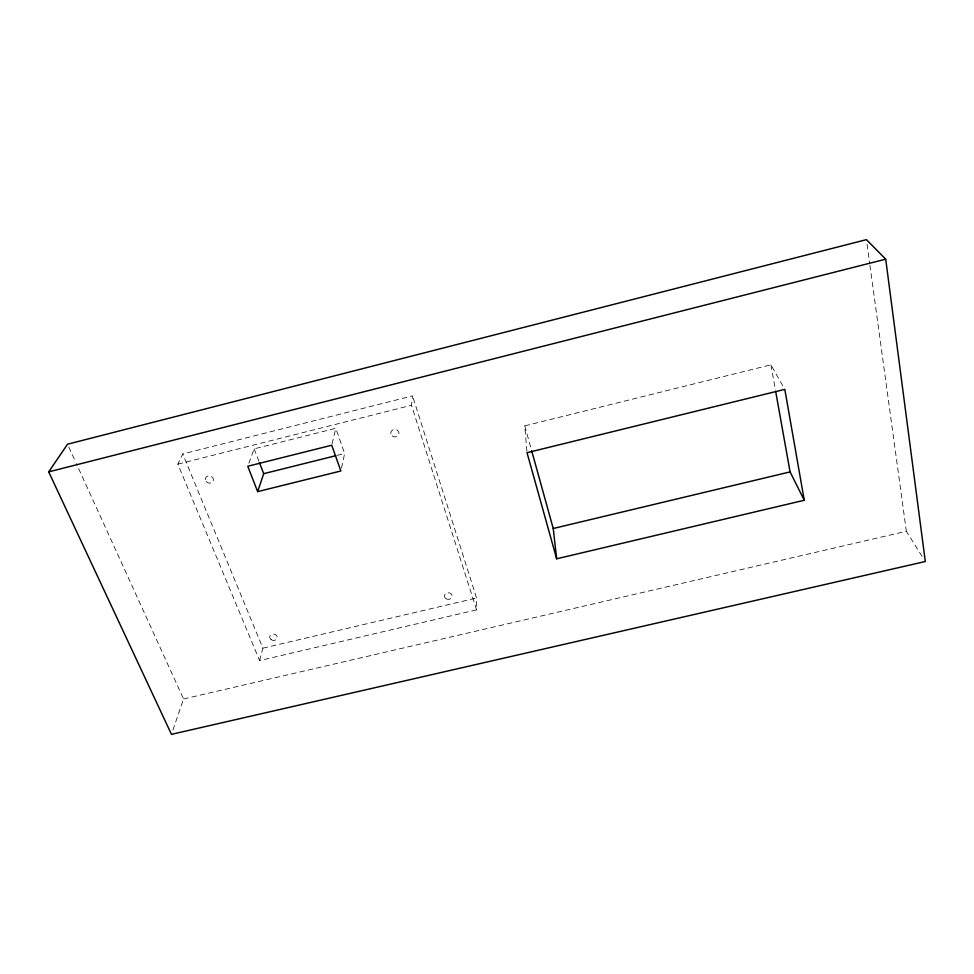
<?xml version="1.0" encoding="UTF-8"?>
<svg xmlns="http://www.w3.org/2000/svg" width="974" height="974" viewBox="0 0 974 974"><rect width="100%" height="100%" fill="white"/><g stroke="black" fill="none" stroke-linecap="round" stroke-linejoin="round"><path stroke-width="0.73" stroke-dasharray="4.87 3.65" d="M476.578 609.858L411.478 405.257L412.55 395.858L182.747 453.945L177.84 464.135L259.595 660.579L476.578 609.858L476.566 598.012L412.55 395.858M341.497 468.08L344.638 453.494L335.811 428.292L254.153 448.844L248.747 463.575M332.085 443.815L335.811 428.292M259.595 660.579L262.883 648.173L182.747 453.945M172.909 730.098L183.562 698.979L76.349 463.6M177.84 464.135L411.478 405.257M337.272 455.333L344.638 453.494M526.897 451.218L524.767 425.857L770.909 364.824L783.352 386.775M262.883 648.173L476.566 598.012M183.562 698.979L906.356 531.268L922.926 557.725M68.789 446.993L75.716 462.224M254.153 448.844L258.926 461.262M524.767 425.857L531.268 449.318M770.909 364.824L775.438 390.111M867.043 244.17L869.709 263.711M869.916 265.208L906.356 531.268M206.269 481.57A4.115 3.555 19.6 0 0 213.209 481.107A4.115 3.555 19.6 0 0 208.728 475.909A4.115 3.555 19.6 0 0 206.269 481.57M271.064 639.553A3.823 3.178 10.7 0 0 277.237 637.97A3.823 3.178 10.7 0 0 272.148 634.171A3.823 3.178 10.7 0 0 271.064 639.553M446.116 598.754A3.835 3.299 1.6 0 0 452.131 596.368A3.835 3.299 1.6 0 0 446.676 593.069A3.835 3.299 1.6 0 0 446.116 598.754M392.145 435.877A4.103 3.738 9 0 0 398.89 434.027A4.103 3.738 9 0 0 393.606 429.558A4.103 3.738 9 0 0 392.145 435.877"/><path stroke-width="1.46" d="M257.647 491.627L247.761 466.254L331.744 445.228L340.863 470.99L257.647 491.627L263.698 473.681L259.449 462.638M48.7 471.866L67.523 444.217L866.422 239.653L885.707 259.181L925.3 561.511L171.461 734.347L48.7 471.866L885.707 259.181M263.698 473.681L335.799 455.698M556.665 558.796L553.232 528.505L790.084 471.903L804.268 500.259L556.665 558.796L527.019 452.703L784.813 389.369L804.268 500.259M531.682 450.792L553.232 528.505M775.706 391.597L790.084 471.903"/></g></svg>
